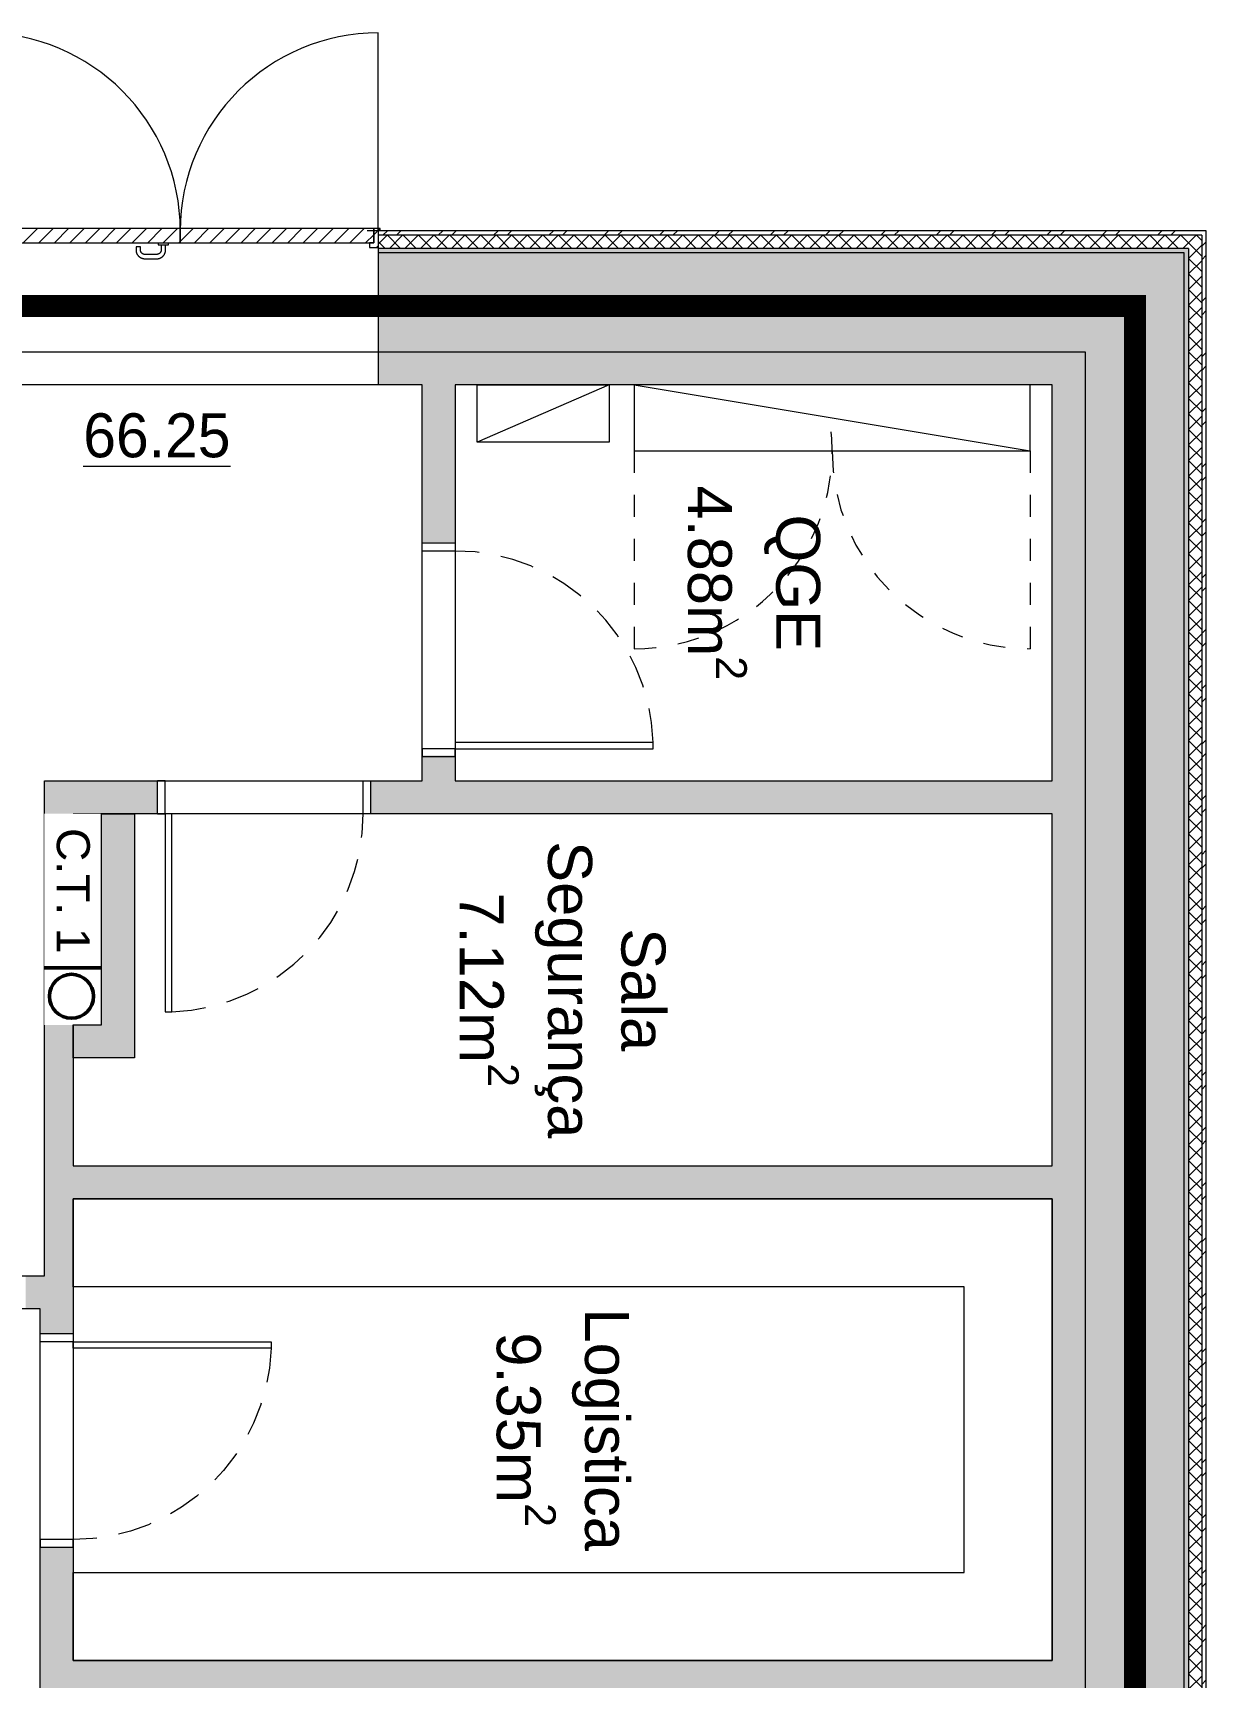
# Model space of a CAD drawing. Header units: metres. Extents: x 83 to 133, y -243 to -94.
# Drawn here: x 126.2 to 131.53, y -106.58 to -99.1 of the extents above; entities that cross this region are included whole.
import ezdxf

# ---------------------------------------------------------------- set-up
doc = ezdxf.new("R2010")
doc.units = ezdxf.units.M
doc.set_wipeout_variables(frame=1)
doc.linetypes.add('DASHDOT', pattern=[25.4, 12.7, -6.35, 0, -6.35])
doc.linetypes.add('HIDDEN', pattern=[2.325005, 1.550003, -0.775002])
doc.layers.get('0').update_dxf_attribs({"lineweight": 5})
for name, color, linetype, lineweight in [('ARQ. Equipamento', 153, 'Continuous', 5), ('ARQ_Carpintarias', 6, 'Continuous', 5), ('ARQ_Legendas Auto', 41, 'Continuous', 5), ('ARQ_Mobiliario GTS', 21, 'Continuous', 5), ('ARQ_Pladur', 1, 'Continuous', 5), ('ARQ_SCI', 2, 'Continuous', 5), ('ARQ_Tramas Pladur', 253, 'Continuous', 5), ('ARQ_Vista', 8, 'Continuous', 5), ('BASE', 7, 'Continuous', 5), ('MP_GENERICO', 7, 'Continuous', 5), ('PLADUR', 1, 'Continuous', 5)]:
    doc.layers.add(name, color=color, linetype=linetype, lineweight=lineweight)
doc.styles.add('Century Gothic', font='GOTHIC.TTF', dxfattribs={"height": 0.2})
doc.styles.get("Standard").update_dxf_attribs({"font": 'arial.ttf'})
pattern_1 = [(0, (0, 0), (0.1016, 0.0254), [0.00838, -0.06782, 0.00838, -0.06782, -0.4064]), (0, (0, 0), (0.1016, 0.0254), [-0.1524, 0.00838, -0.14402, 0.00838, -0.06782, -0.1778]), (0, (0, 0), (0.1016, 0.0254), [-0.381, 0.00838, -0.04242, 0.00838, -0.11862]), (120, (0.0381, 0.0127), (-0.0727970453, 0.075288181), [0.00838, -0.06782, 0.00838, -0.06782, -0.4064]), (120, (0.0381, 0.0127), (-0.0727970453, 0.075288181), [-0.1524, 0.00838, -0.14402, 0.00838, -0.06782, -0.1778]), (120, (0.0381, 0.0127), (-0.0727970453, 0.075288181), [-0.381, 0.00838, -0.04242, 0.00838, -0.11862]), (240, (0.0508, 0.0635), (-0.0288029547, -0.100688181), [0.00838, -0.06782, 0.00838, -0.06782, -0.4064]), (240, (0.0508, 0.0635), (-0.0288029547, -0.100688181), [-0.1524, 0.00838, -0.14402, 0.00838, -0.06782, -0.1778]), (240, (0.0508, 0.0635), (-0.0288029547, -0.100688181), [-0.381, 0.00838, -0.04242, 0.00838, -0.11862])]
pattern_2 = [(45, (0, 0), (-0.12572359, 0.12572359), []), (45, (0, 0.1905), (-0.12572359, 0.12572359), [])]
pattern_3 = [(45, (0, 0), (-0.035355339, 0.035355339), []), (135, (0, 0), (-0.035355339, -0.035355339), [])]
pattern_4 = [(45, (-126.852, 100.051), (-0.035355339, 0.035355339), [])]

# ---------------------------------------------------------------- blocks, each defined once
blk = doc.blocks.new('POR_INT_CF_Batente corta-fogo com acessórios - 1_80 x 2_40m chapa Corta-fogo-2209130-200-HOSPITAL - PLANTA PISO 1')
at = {"layer": 'MP_GENERICO', "true_color": 0x787878}
h = blk.add_hatch(dxfattribs=at)
h.set_pattern_fill('FP_6', color=8, style=0, pattern_type=2)
h.set_pattern_definition(pattern_4)
h.paths.add_polyline_path([(0.877, -0.026), (0.917, -0.026), (0.917, 0.05), (0.925, 0.05), (0.925, 0.06), (0.896, 0.06), (0.896, -0.005), (0.877, -0.005)])
h.paths.add_polyline_path([(-0.843, -0.026), (-0.843, -0.005), (-0.862, -0.005), (-0.862, 0.06), (-0.891, 0.06), (-0.891, 0.05), (-0.883, 0.05), (-0.883, -0.026)])
h = blk.add_hatch(dxfattribs=at)
h.set_pattern_fill('FP_6', color=8, style=0, pattern_type=2)
h.set_pattern_definition(pattern_4)
h.paths.add_polyline_path([(0.017, -0.005), (0.017, 0.06), (-0.862, 0.06), (-0.862, -0.005), (-0.0243, -0.005)])
h = blk.add_hatch(dxfattribs=at)
h.set_pattern_fill('FP_6', color=8, style=0, pattern_type=2)
h.set_pattern_definition(pattern_4)
h.paths.add_polyline_path([(0.017, -0.005), (0.896, -0.005), (0.896, 0.06), (0.017, 0.06)])
at = {"layer": 'MP_GENERICO'}
for p, q in [((-0.883, 0.05), (-0.883, 0.95)), ((0.917, 0.05), (0.917, 0.95)), ((-0.862, 0.06), (-0.891, 0.06)), ((-0.891, 0.06), (-0.891, 0.05)), ((-0.883, 0.05), (-0.832, 0.05)), ((0.017, 0.06), (-0.862, 0.06)), ((-0.862, 0.06), (-0.862, -0.005)), ((-0.862, -0.005), (-0.862, 0.06)), ((0.017, -0.005), (0.017, 0.06)), ((0.896, 0.06), (0.017, 0.06)), ((0.017, 0.06), (0.017, -0.005)), ((0.917, 0.05), (0.866, 0.05)), ((0.896, -0.005), (0.896, 0.06)), ((0.925, 0.06), (0.896, 0.06)), ((0.896, 0.06), (0.896, -0.005)), ((0.925, 0.05), (0.925, 0.06)), ((-0.883, -0.026), (-0.843, -0.026)), ((-0.862, -0.005), (0.017, -0.005)), ((-0.843, -0.005), (-0.862, -0.005)), ((-0.843, -0.026), (-0.843, -0.005)), ((0.017, -0.005), (0.896, -0.005)), ((0.896, -0.005), (0.877, -0.005)), ((0.877, -0.005), (0.877, -0.026)), ((0.877, -0.026), (0.917, -0.026))]:
    blk.add_line(p, q, dxfattribs=at)
for centre, start, end in [((-0.883, 0.05), 0, 90), ((0.917, 0.05), 90, 180)]:
    blk.add_arc(centre, 0.9, start, end, dxfattribs=at)
blk = doc.blocks.new('Architectural Hardware_Lever set for emergency exits_ASSA ABLOY ES_MSCE0L972IS16 - Lever set for emergency exits_MSCE0L972IS16-2209190-200-HOSPITAL - PLANTA PISO 1')
at = {"layer": 'MP_GENERICO'}
for p, q in [((126.6678, -100.0741), (126.6678, -100.0881)), ((126.6778, -100.0741), (126.6678, -100.0741)), ((126.6878, -100.0741), (126.6778, -100.0741)), ((126.6878, -100.0881), (126.6878, -100.0741)), ((126.7688, -100.0561), (126.7688, -100.0641)), ((126.7688, -100.0641), (126.8148, -100.0641)), ((126.7818, -100.0641), (126.7818, -100.0881)), ((126.8018, -100.0881), (126.8018, -100.0641)), ((126.8148, -100.0641), (126.8148, -100.0561)), ((126.7618, -100.1081), (126.7078, -100.1081)), ((126.7078, -100.1281), (126.7618, -100.1281))]:
    blk.add_line(p, q, dxfattribs=at)
at = {"layer": 'MP_GENERICO', "flags": 128}
for points in [[(126.6678, -100.0881), (126.6678, -100.0897), (126.6679, -100.0913), (126.6681, -100.0929), (126.6683, -100.0945), (126.6686, -100.0961), (126.6689, -100.0976), (126.6693, -100.0992), (126.6698, -100.1007), (126.6703, -100.1022), (126.6709, -100.1037), (126.6716, -100.1051), (126.6723, -100.1066), (126.6731, -100.108), (126.6739, -100.1094), (126.6748, -100.1107), (126.6757, -100.112), (126.6767, -100.1133), (126.6777, -100.1145), (126.6788, -100.1157), (126.6799, -100.1168), (126.6811, -100.1179), (126.6823, -100.1189), (126.6835, -100.1199), (126.6848, -100.1209), (126.6862, -100.1218), (126.6875, -100.1226), (126.6889, -100.1234), (126.6903, -100.1241), (126.6918, -100.1248), (126.6933, -100.1254), (126.6948, -100.1259), (126.6963, -100.1264), (126.6978, -100.1269), (126.6994, -100.1272), (126.701, -100.1275), (126.7026, -100.1278), (126.7041, -100.1279), (126.7057, -100.1281), (126.7073, -100.1281), (126.7078, -100.1281)], [(126.7078, -100.1081), (126.707, -100.1081), (126.7062, -100.108), (126.7054, -100.108), (126.7046, -100.1079), (126.7038, -100.1077), (126.703, -100.1075), (126.7022, -100.1073), (126.7015, -100.1071), (126.7007, -100.1068), (126.7, -100.1065), (126.6993, -100.1062), (126.6985, -100.1058), (126.6978, -100.1055), (126.6972, -100.1051), (126.6965, -100.1046), (126.6958, -100.1041), (126.6952, -100.1037), (126.6946, -100.1031), (126.694, -100.1026), (126.6934, -100.102), (126.6929, -100.1015), (126.6924, -100.1008), (126.6919, -100.1002), (126.6914, -100.0996), (126.6909, -100.0989), (126.6905, -100.0982), (126.6901, -100.0975), (126.6898, -100.0968), (126.6894, -100.0961), (126.6891, -100.0954), (126.6889, -100.0946), (126.6886, -100.0938), (126.6884, -100.0931), (126.6882, -100.0923), (126.6881, -100.0915), (126.6879, -100.0907), (126.6879, -100.0899), (126.6878, -100.0891), (126.6878, -100.0883), (126.6878, -100.0881)], [(126.7818, -100.0881), (126.7818, -100.0889), (126.7817, -100.0897), (126.7816, -100.0905), (126.7815, -100.0913), (126.7814, -100.0921), (126.7812, -100.0929), (126.781, -100.0936), (126.7808, -100.0944), (126.7805, -100.0952), (126.7802, -100.0959), (126.7799, -100.0966), (126.7795, -100.0973), (126.7791, -100.098), (126.7787, -100.0987), (126.7783, -100.0994), (126.7778, -100.1), (126.7773, -100.1007), (126.7768, -100.1013), (126.7763, -100.1019), (126.7757, -100.1025), (126.7751, -100.103), (126.7745, -100.1035), (126.7739, -100.104), (126.7732, -100.1045), (126.7726, -100.1049), (126.7719, -100.1054), (126.7712, -100.1057), (126.7705, -100.1061), (126.7698, -100.1064), (126.769, -100.1067), (126.7683, -100.107), (126.7675, -100.1073), (126.7667, -100.1075), (126.766, -100.1077), (126.7652, -100.1078), (126.7644, -100.1079), (126.7636, -100.108), (126.7628, -100.1081), (126.762, -100.1081), (126.7618, -100.1081)], [(126.7618, -100.1281), (126.7634, -100.1281), (126.765, -100.128), (126.7666, -100.1278), (126.7681, -100.1276), (126.7697, -100.1273), (126.7713, -100.127), (126.7728, -100.1265), (126.7744, -100.1261), (126.7759, -100.1255), (126.7774, -100.1249), (126.7788, -100.1243), (126.7802, -100.1236), (126.7816, -100.1228), (126.783, -100.122), (126.7844, -100.1211), (126.7857, -100.1202), (126.7869, -100.1192), (126.7881, -100.1182), (126.7893, -100.1171), (126.7905, -100.116), (126.7916, -100.1148), (126.7926, -100.1136), (126.7936, -100.1123), (126.7945, -100.111), (126.7954, -100.1097), (126.7963, -100.1084), (126.7971, -100.107), (126.7978, -100.1055), (126.7984, -100.1041), (126.7991, -100.1026), (126.7996, -100.1011), (126.8001, -100.0996), (126.8005, -100.098), (126.8009, -100.0965), (126.8012, -100.0949), (126.8014, -100.0933), (126.8016, -100.0917), (126.8017, -100.0901), (126.8018, -100.0885), (126.8018, -100.0881)]]:
    blk.add_lwpolyline(points, dxfattribs=at)
blk = doc.blocks.new('TS ST_BASE')
at = {"true_color": 0x646464}
h = blk.add_hatch(dxfattribs=at)
h.set_pattern_fill('FP_9', color=251, style=0, pattern_type=2)
h.set_pattern_definition(pattern_2)
h.paths.add_polyline_path([(131.5314, -100.0211), (131.5314, -100.0011), (127.7688, -100.0011), (127.7688, -100.0211), (131.5114, -100.0211)])
h.paths.add_polyline_path([(85.7031, -100.0211), (92.465, -100.0211), (92.465, -100.0011), (85.7031, -100.0011)])
h.paths.add_polyline_path([(94.265, -100.0211), (125.9688, -100.0211), (125.9688, -100.0011), (94.265, -100.0011)])
at = {"true_color": 0x808080}
h = blk.add_hatch(dxfattribs=at)
h.set_pattern_fill('FP_10', color=8, style=0, pattern_type=2)
h.set_pattern_definition(pattern_3)
h.paths.add_polyline_path([(131.5114, -100.0811), (131.5114, -100.0211), (127.7688, -100.0211), (127.7688, -100.0811), (131.4514, -100.0811)])
h.paths.add_polyline_path([(85.7231, -100.0811), (92.465, -100.0811), (92.465, -100.0211), (85.7231, -100.0211)])
h.paths.add_polyline_path([(106.025, -100.0811), (106.025, -100.0211), (94.265, -100.0211), (94.265, -100.0811)])
h.paths.add_polyline_path([(107.825, -100.0211), (107.825, -100.0811), (125.9688, -100.0811), (125.9688, -100.0211)])
h = blk.add_hatch(dxfattribs=at)
h.set_pattern_fill('FP_8', color=8, style=0, pattern_type=2)
h.set_pattern_definition(pattern_1)
h.paths.add_polyline_path([(131.4514, -100.1011), (131.4514, -100.0811), (127.7688, -100.0811), (127.7688, -100.1011), (131.4314, -100.1011)])
h.paths.add_polyline_path([(85.7831, -100.1011), (92.465, -100.1011), (92.465, -100.0811), (85.7831, -100.0811)])
h.paths.add_polyline_path([(106.025, -100.1011), (106.025, -100.0811), (94.265, -100.0811), (94.265, -100.1011)])
h.paths.add_polyline_path([(107.825, -100.0811), (107.825, -100.1011), (125.7893, -100.1011), (125.9688, -100.1011), (125.9688, -100.0811)])
h = blk.add_hatch(dxfattribs=at)
h.set_pattern_fill('FP_10', color=8, style=0, pattern_type=2)
h.set_pattern_definition(pattern_3)
h.paths.add_polyline_path([(131.4514, -149.2547), (131.5114, -149.2547), (131.5114, -100.0811), (131.4514, -100.0811), (131.4514, -149.2347)])
at = {"true_color": 0x646464}
h = blk.add_hatch(dxfattribs=at)
h.set_pattern_fill('FP_9', color=251, style=0, pattern_type=2)
h.set_pattern_definition(pattern_2)
h.paths.add_polyline_path([(131.5114, -149.3147), (131.5314, -149.3147), (131.5314, -100.0211), (131.5114, -100.0211), (131.5114, -149.2547)])
at = {"true_color": 0x323232}
h = blk.add_hatch(color=250, dxfattribs=at)
h.paths.add_polyline_path([(130.9814, -100.5511), (130.9814, -100.1011), (127.7688, -100.1011), (127.7688, -100.5511)])
h.paths.add_polyline_path([(92.465, -100.5511), (92.465, -100.1011), (85.8031, -100.1011), (85.8031, -100.5511), (86.0031, -100.5511)])
h.paths.add_polyline_path([(106.025, -100.5511), (106.025, -100.1011), (94.265, -100.1011), (94.265, -100.5511)])
h.paths.add_polyline_path([(107.825, -100.1011), (107.825, -100.5511), (125.9688, -100.5511), (125.9688, -100.1011)])
h = blk.add_hatch(color=250, dxfattribs=at)
h.paths.add_polyline_path([(131.4314, -148.7847), (131.4314, -104.3547), (130.9814, -104.3547), (130.9814, -148.7847)])
h.paths.add_polyline_path([(131.4314, -101.2547), (131.4314, -100.1011), (130.9814, -100.1011), (130.9814, -101.2547)])
at = {"true_color": 0x808080}
h = blk.add_hatch(dxfattribs=at)
h.set_pattern_fill('FP_8', color=8, style=0, pattern_type=2)
h.set_pattern_definition(pattern_1)
h.paths.add_polyline_path([(131.4314, -149.2347), (131.4514, -149.2347), (131.4514, -100.1011), (131.4314, -100.1011), (131.4314, -121.7217)])
at = {"true_color": 0x323232}
blk.add_hatch(color=250, dxfattribs=at).paths.add_polyline_path([(131.4314, -104.3547), (131.4314, -101.2547), (130.9814, -101.2547), (130.9814, -104.3547)])
for p, q in [((127.7688, -100.0011), (127.7688, -100.5511)), ((131.5314, -100.0011), (127.7688, -100.0011)), ((131.5314, -149.3409), (131.5314, -100.0011)), ((131.5114, -100.0211), (127.7688, -100.0211)), ((131.4514, -100.0811), (127.7688, -100.0811)), ((131.4514, -100.0811), (131.4514, -149.2547)), ((131.5114, -100.0211), (131.5114, -149.3147)), ((131.4314, -100.1011), (127.7688, -100.1011)), ((131.4314, -148.7847), (131.4314, -100.1011)), ((127.7688, -100.5511), (130.9814, -100.5511)), ((130.9814, -100.5511), (130.9814, -149.2347))]:
    blk.add_line(p, q)
for name, p in [('POR_INT_CF_Batente corta-fogo com acessórios - 1_80 x 2_40m chapa Corta-fogo-2209130-200-HOSPITAL - PLANTA PISO 1', (126.8518, -100.0511)), ('Architectural Hardware_Lever set for emergency exits_ASSA ABLOY ES_MSCE0L972IS16 - Lever set for emergency exits_MSCE0L972IS16-2209190-200-HOSPITAL - PLANTA PISO 1', (0, 0))]:
    blk.add_blockref(name, p)
at = {"insert": (126.4278, -100.8306), "char_height": 0.2, "width": 0.821933, "attachment_point": 1, "line_spacing_factor": 0.984502, "style": 'Century Gothic'}
blk.add_mtext('\\L66.25', dxfattribs=at)
blk = doc.blocks.new('Arq Porta 90-flat98')
at = {"color": 0}
for points in [[(0, -0.15), (0.15, -0.15), (0.15, -0.115)], [(0, -0.115), (0, -0.15)], [(0, -0.15), (-0.9, -0.15), (-0.9, -0.18), (0, -0.18), (0, -0.15)], [(0, -1.05), (0.15, -1.05), (0.15, -1.085)], [(0, -1.085), (0, -1.05)]]:
    blk.add_lwpolyline(points, dxfattribs=at)
at = {"layer": 'ARQ_Pladur', "linetype": 'Continuous'}
for p, q in [((0, -0.115), (0.15, -0.115)), ((0, -1.085), (0.15, -1.085))]:
    blk.add_line(p, q, dxfattribs=at)
at = {"layer": 'ARQ_Vista', "linetype": 'HIDDEN', "ltscale": 0.1}
blk.add_arc((0.0004, -0.1491), 0.9009, 181.96589, 269.97616, dxfattribs=at)
blk = doc.blocks.new('CARRETEL TIPO 1')
at = {"lineweight": 50}
blk.add_wipeout([(-0.1504, 0.4401), (0.8096, 0.4401), (0.8096, 0.1801), (-0.1504, 0.1801)], dxfattribs=at).dxf.layer = 'ARQ_SCI'
at = {"layer": 'ARQ_SCI', "lineweight": 50}
blk.add_line((0.5496, 0.4401), (0.5496, 0.1801), dxfattribs=at)
blk.add_circle((0.6796, 0.3031), 0.1, dxfattribs=at)
at = {"layer": 'ARQ_SCI', "insert": (0.1996, 0.3101), "char_height": 0.15, "attachment_point": 5}
blk.add_mtext_dynamic_manual_height_columns('\\pxqc;C.T. 1', width=0.963921, gutter_width=1, heights=[0], dxfattribs=at)

msp = doc.modelspace()

# ---------------------------------------------------------------- hatches: boundary and pattern name
at = {"layer": 'ARQ_Tramas Pladur'}
h = msp.add_hatch(color=256, dxfattribs=at)
h.dxf.hatch_style = 1
h.paths.add_polyline_path([(130.8314, -119.0511), (130.8314, -122.0011), (126.3814, -122.0011), (126.3814, -120.1361), (126.2314, -120.1361), (126.2314, -120.2511), (126.1164, -120.2511), (126.1164, -120.4011), (126.2314, -120.4011), (126.2314, -122.2361), (126.3814, -122.2361), (126.3814, -122.1511), (128.4814, -122.1511), (128.4814, -124.3511), (126.3814, -124.3511), (126.3814, -123.2411), (126.3814, -123.2061), (126.2314, -123.2061), (126.2314, -126.8511), (127.4964, -126.8511), (127.4964, -126.7011), (126.3814, -126.7011), (126.3814, -124.5011), (128.5814, -124.5011), (128.5814, -126.7011), (128.4664, -126.7011), (128.4664, -126.8511), (128.7314, -126.8511), (128.7314, -124.5011), (128.8464, -124.5011), (128.8464, -124.3511), (128.6314, -124.3511), (128.6314, -122.1511), (130.8314, -122.1511), (130.8314, -124.3511), (129.8164, -124.3511), (129.8164, -124.5011), (130.8314, -124.5011), (130.8314, -126.8511), (130.9814, -126.8511), (130.9814, -100.5511), (127.7688, -100.5511), (127.7688, -100.7011), (127.9688, -100.7011), (127.9688, -101.4161), (128.1188, -101.4161), (128.1188, -100.7011), (130.8314, -100.7011), (130.8314, -102.5011), (128.1188, -102.5011), (128.1188, -102.3861), (127.9688, -102.3861), (127.9688, -102.5011), (127.7351, -102.5011), (127.7351, -102.6511), (130.8314, -102.6511), (130.8314, -104.2511), (126.3814, -104.2511), (126.3814, -102.6511), (126.7651, -102.6511), (126.7651, -102.5011), (126.2514, -102.5011), (126.2514, -104.7511), (126.1664, -104.7511), (126.1664, -104.9011), (126.2314, -104.9011), (126.2314, -105.0161), (126.3814, -105.0161), (126.3814, -104.4011), (130.8314, -104.4011), (130.8314, -106.5011), (126.3814, -106.5011), (126.3814, -105.9861), (126.2314, -105.9861), (126.2314, -106.7661), (126.3814, -106.7661), (126.3814, -106.6511), (130.8314, -106.6511), (130.8314, -109.6011), (127.0314, -109.6011), (127.0314, -108.4011), (126.3814, -108.4011), (126.3814, -107.7361), (126.2314, -107.7361), (126.2314, -108.5511), (126.8814, -108.5511), (126.8814, -110.8011), (126.2314, -110.8011), (126.2314, -111.6161), (126.3814, -111.6161), (126.3814, -110.9511), (127.0314, -110.9511), (127.0314, -109.7511), (130.8314, -109.7511), (130.8314, -112.7011), (126.3814, -112.7011), (126.3814, -112.5861), (126.2314, -112.5861), (126.2314, -112.9661), (126.3814, -112.9661), (126.3814, -112.8511), (130.8314, -112.8511), (130.8314, -115.8011), (127.0314, -115.8011), (127.0314, -114.6011), (126.3814, -114.6011), (126.3814, -113.9361), (126.2314, -113.9361), (126.2314, -114.7511), (126.8814, -114.7511), (126.8814, -117.0011), (126.2314, -117.0011), (126.2314, -117.8161), (126.3814, -117.8161), (126.3814, -117.1511), (127.0314, -117.1511), (127.0314, -115.9511), (130.8314, -115.9511), (130.8314, -118.9011), (126.3814, -118.9011), (126.3814, -118.7861), (126.2314, -118.7861), (126.2314, -119.1661), (126.3814, -119.1661), (126.3814, -119.0511)])
h = msp.add_hatch(color=256, dxfattribs=at)
h.dxf.hatch_style = 1
h.paths.add_polyline_path([(126.5114, -103.7611), (126.6614, -103.7611), (126.6614, -102.6511), (126.5114, -102.6511)])
h = msp.add_hatch(color=256, dxfattribs=at)
h.dxf.hatch_style = 1
h.paths.add_polyline_path([(126.3814, -103.7611), (126.5114, -103.7611), (126.5114, -103.6111), (126.3814, -103.6111)])

# ---------------------------------------------------------------- linework, layer by layer
at = {"color": 5, "linetype": 'DASHDOT', "ltscale": 0.05, "true_color": 0x0000f5, "const_width": 0.1}
msp.add_lwpolyline([(85.9531, -100.3428), (131.2086, -100.3428), (131.2086, -149.0037), (85.9531, -149.0037)], close=True, dxfattribs=at)
at = {"layer": 'ARQ. Equipamento', "linetype": 'HIDDEN', "ltscale": 0.05}
for p, q in [((128.9314, -101.0011), (128.9314, -101.9011)), ((130.7314, -101.0011), (130.7314, -101.9011))]:
    msp.add_line(p, q, dxfattribs=at)
at = {"layer": 'ARQ. Equipamento'}
for points in [[(128.8188, -100.7011), (128.8188, -100.9611), (128.2188, -100.9611), (128.2188, -100.7011), (128.8188, -100.7011), (128.2188, -100.9611)], [(128.9314, -100.7011), (128.9314, -101.0011), (130.7314, -101.0011), (130.7314, -100.7011), (128.9314, -100.7011), (130.7314, -101.0011)]]:
    msp.add_lwpolyline(points, dxfattribs=at)
at = {"layer": 'ARQ. Equipamento', "linetype": 'HIDDEN', "ltscale": 0.05}
for centre, start, end in [((128.9314, -101.0011), 270, 9.73351), ((130.7314, -101.0011), 180, 270)]:
    msp.add_arc(centre, 0.9, start, end, dxfattribs=at)
at = {"layer": 'ARQ_Mobiliario GTS'}
msp.add_lwpolyline([(126.3814, -104.4011), (130.8314, -104.4011), (130.8314, -106.5011), (126.3814, -106.5011), (126.3814, -106.1011), (130.4314, -106.1011), (130.4314, -104.8011), (126.3814, -104.8011), (126.3814, -104.4011)], dxfattribs=at)
at = {"layer": 'PLADUR'}
for p, q in [((125.9688, -100.5511), (127.7688, -100.5511)), ((127.7688, -100.5511), (127.7688, -100.7011)), ((130.7314, -101.0011), (130.7314, -101.0011))]:
    msp.add_line(p, q, dxfattribs=at)
for points in [[(126.2514, -104.7511), (126.2514, -102.5011), (127.9688, -102.5011), (127.9688, -100.7011), (124.6501, -100.7011), (124.6501, -104.7511)], [(128.1188, -102.5011), (130.8314, -102.5011), (130.8314, -100.7011), (128.1188, -100.7011)], [(130.8314, -104.2511), (130.8314, -102.6511), (126.3814, -102.6511), (126.3814, -104.2511)], [(126.3814, -106.5011), (130.8314, -106.5011), (130.8314, -104.4011), (126.3814, -104.4011)], [(126.2314, -120.2511), (126.2314, -117.0011), (126.8814, -117.0011), (126.8814, -114.7511), (126.2314, -114.7511), (126.2314, -110.8011), (126.8814, -110.8011), (126.8814, -108.5511), (126.2314, -108.5511), (126.2314, -104.9011), (123.7314, -104.9011), (123.7314, -106.5011), (124.5314, -106.5011), (124.5314, -108.5511), (124.5314, -108.5511), (124.5314, -110.8011), (124.5314, -110.8011), (124.5314, -114.7511), (123.8814, -114.7511), (123.8814, -117.0011), (124.5314, -117.0011), (124.5314, -120.2511)]]:
    msp.add_lwpolyline(points, close=True, dxfattribs=at)

# ---------------------------------------------------------------- block references
at = {"layer": 'ARQ_Carpintarias'}
for p, rotation in [((128.1188, -102.5066), 180), ((126.6501, -102.6511), 90)]:
    msp.add_blockref('Arq Porta 90-flat98', p, dxfattribs=dict(at, rotation=rotation))
at = {"layer": 'ARQ_Carpintarias', "xscale": -1}
msp.add_blockref('Arq Porta 90-flat98', (126.3814, -104.9011), dxfattribs=at)
at = {"layer": 'BASE'}
msp.add_blockref('TS ST_BASE', (0, 0), dxfattribs=at)

# ---------------------------------------------------------------- texts
at = {"layer": 'ARQ_Legendas Auto', "char_height": 0.2, "attachment_point": 5, "rotation": 270}
for s, insert, width in [('\\A1;QGE\\P4.88m{\\H0.7x;\\S2^ ;}', (129.4751, -101.6011), 1.3), ('\\A1;Sala\\PSegurança\\P7.12m{\\H0.7x;\\S2^ ;}', (128.6064, -103.4511), 3.847075), ('\\A1;Logistica\\P9.35m{\\H0.7x;\\S2^ ;}', (128.6064, -105.4511), 1.3)]:
    msp.add_mtext(s, dxfattribs=dict(at, insert=insert, width=width))

# ---------------------------------------------------------------- next in the draw order: block references
at = {"layer": 'ARQ_SCI', "rotation": 270}
msp.add_blockref('CARRETEL TIPO 1', (126.0713, -102.8015), dxfattribs=at)

# ---------------------------------------------------------------- next in the draw order: linework, layer by layer
at = {"layer": 'PLADUR'}
msp.add_lwpolyline([(126.5114, -102.6511), (126.6614, -102.6511), (126.6614, -103.6111), (126.6614, -103.7611), (126.3814, -103.7611), (126.3814, -103.6111), (126.5114, -103.6111), (126.5114, -102.6511)], dxfattribs=at)

doc.saveas('drawing.dxf')
